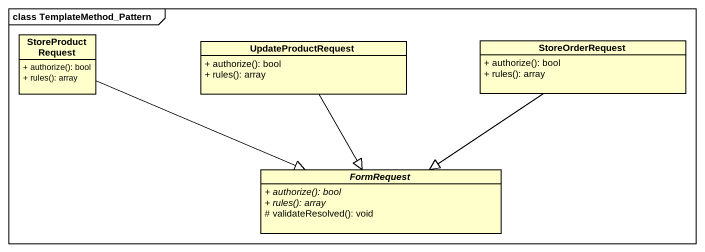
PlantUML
@startuml
mainframe class TemplateMethod_Pattern
hide circle
hide empty members
skinparam classAttributeIconSize 0
class StoreProductRequest {
  + authorize(): bool
  + rules(): array
}
class UpdateProductRequest {
  + authorize(): bool
  + rules(): array
}
class StoreOrderRequest {
  + authorize(): bool
  + rules(): array
}
abstract class FormRequest {
  {abstract} + authorize(): bool
  {abstract} + rules(): array
  # validateResolved(): void
}
StoreProductRequest -right-|> FormRequest
UpdateProductRequest --|> FormRequest
StoreOrderRequest --|> FormRequest
@enduml
